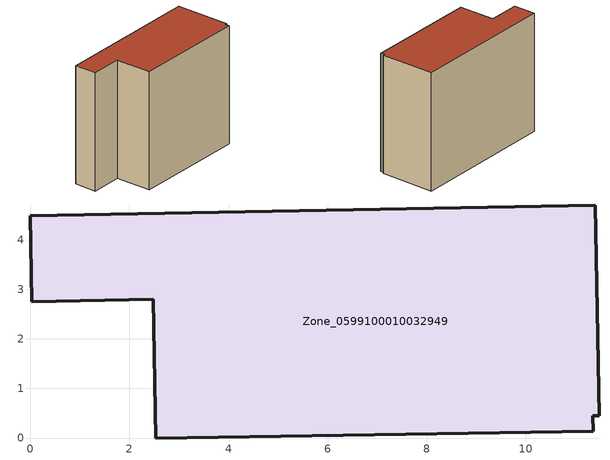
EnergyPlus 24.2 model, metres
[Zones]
Zone_0599100010032949
 floor ground (C_G): 0,4.48 11.4,4.7 11.48,0.45 11.35,0.45 11.36,0.14 2.54,0 2.48,2.8 0.03,2.75 z0
 wall outside (C_F): 11.4,4.7 0,4.48 0.03,2.75 2.48,2.8 2.54,0 11.36,0.14 11.35,0.45 11.48,0.45 11.4,4.7 z0:9.23
 roof outside (C_R): 11.48,0.45 11.4,4.7 0,4.48 0.03,2.75 2.48,2.8 2.54,0 11.36,0.14 11.35,0.45 z9.23
[BUILDING]
Pand.0599100010032949: North Axis=0; Terrain=City; Loads Convergence Tolerance Value=0.04; Temperature Convergence Tolerance Value=0.4; Solar Distribution=FullExterior; Maximum Number of Warmup Days=25; Minimum Number of Warmup Days=1
[Site:Location]
Rotterdam.The.Hague.AP_ZH_NLD Design_Conditions: Latitude=51.96; Longitude=4.45; Time Zone=1; Elevation=-4.5
[SITE:GROUNDTEMPERATURE:BUILDINGSURFACE]
18, 18, 18, 18, 18, 18, 18, 18, 18, 18, 18, 18
[MATERIAL] Thermal Absorptance=0.9; Solar Absorptance=0.7; Visible Absorptance=0.7
Name | Roughness | Thickness | Conductivity | Density | Specific Heat
G.TI.1946 | MediumSmooth | 0.15 | 1 | 540 | 1210
F.TI.1946 | Rough | 0.3 | 0.857143 | 1920 | 840
R.TI.1946 | MediumRough | 0.2 | 0.1 | 1500 | 1000
[CONSTRUCTION]
C_G: G.TI.1946
C_F: F.TI.1946
C_R: R.TI.1946
[ZONE]
Zone_0599100010032949: Type=1; Multiplier=1; Ceiling Height=Autocalculate; Volume=Autocalculate; Floor Area=autocalculate; Part of Total Floor Area=Yes
[ZONEINFILTRATION:DESIGNFLOWRATE]
Infil_Zone_0599100010032949: Zone or ZoneList or Space or SpaceList=Zone_0599100010032949; Schedule=AlwaysOn; Design Flow Rate Calculation Method=Flow/Area; Flow Rate per Floor Area=0.003; Constant Term Coefficient=1; Temperature Term Coefficient=0; Velocity Term Coefficient=0; Velocity Squared Term Coefficient=0
[HVACTEMPLATE:ZONE:IDEALLOADSAIRSYSTEM]
Zone_0599100010032949: Maximum Heating Supply Air Temperature=50; Minimum Cooling Supply Air Temperature=13; Maximum Heating Supply Air Humidity Ratio=0.0156; Minimum Cooling Supply Air Humidity Ratio=0.0077; Heating Limit=NoLimit; Cooling Limit=NoLimit; Dehumidification Control Type=ConstantSensibleHeatRatio; Cooling Sensible Heat Ratio=0.7; Dehumidification Setpoint=60; Humidification Control Type=None; Humidification Setpoint=30; Outdoor Air Method=None; Outdoor Air Flow Rate per Person=0.00944; Outdoor Air Flow Rate per Zone Floor Area=0; Outdoor Air Flow Rate per Zone=0; Demand Controlled Ventilation Type=None; Outdoor Air Economizer Type=NoEconomizer; Heat Recovery Type=None; Sensible Heat Recovery Effectiveness=0.7; Latent Heat Recovery Effectiveness=0.65
[ZONECONTROL:THERMOSTAT]
ThermostatControl_Zone_0599100010032949: Zone or ZoneList=Zone_0599100010032949; Control Type Schedule=DualSetpointControlType; Control 1=Thermostat_Zone_0599100010032949; Temperature Difference Between Cutout And Setpoint=0
[THERMOSTATSETPOINT:DUALSETPOINT]
Thermostat_Zone_0599100010032949: Heating Setpoint Temperature Schedule=HeatingSetpoint_Zone_0599100010032949; Cooling Setpoint Temperature Schedule=CoolingSetpoint_Zone_0599100010032949
[SCHEDULE:COMPACT]
HeatingSetpoint_Zone_0599100010032949: Through: 12/31, For: AllDays, Until: 24:00, 21
CoolingSetpoint_Zone_0599100010032949: Through: 12/31, For: AllDays, Until: 24:00, 24
DualSetpointControlType: Through: 12/31, For: AllDays, Until: 24:00, 4
AlwaysOn: Through: 12/31, For: AllDays, Until: 24:00, 1
